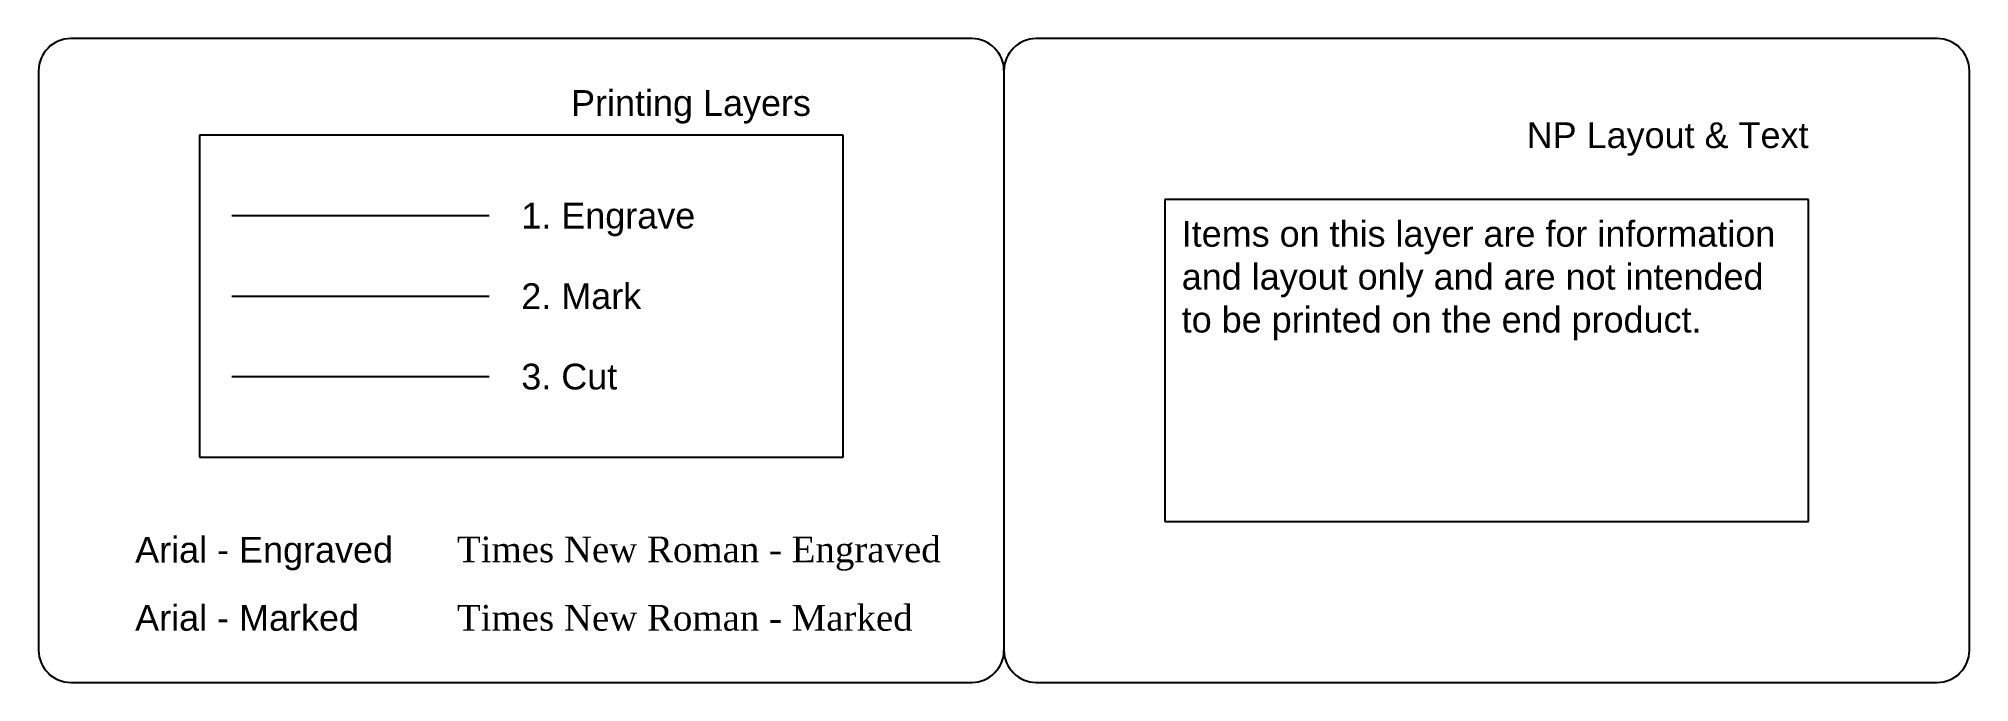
# Model space of a CAD drawing. Extents: x 0 to 60, y 0 to 20.
import ezdxf
from ezdxf.enums import TextEntityAlignment as Align

# ---------------------------------------------------------------- set-up
doc = ezdxf.new("R2010")
doc.units = 0
for name, color, linetype in [('1__ENGRAVE', 7, 'CONTINUOUS'), ('2__MARK', 5, 'CONTINUOUS'), ('3__CUT', 1, 'CONTINUOUS'), ('4__NP_LAYOUT___TEXT', 3, 'CONTINUOUS')]:
    doc.layers.add(name, color=color, linetype=linetype)
doc.styles.add('TEXTSTYLE15', font='')
doc.styles.add('TEXTSTYLE16', font='')
doc.styles.add('TEXTSTYLE17', font='')
doc.styles.add('TEXTSTYLE18', font='')
doc.styles.add('TEXTSTYLE19', font='')
doc.styles.add('TEXTSTYLE20', font='')
doc.styles.add('TEXTSTYLE21', font='')
doc.styles.add('TEXTSTYLE22', font='')
doc.styles.add('TEXTSTYLE23', font='')
doc.styles.add('TEXTSTYLE24', font='')
doc.styles.get('TEXTSTYLE15').set_extended_font_data('Arial')
doc.styles.get('TEXTSTYLE16').set_extended_font_data('Arial')
doc.styles.get('TEXTSTYLE17').set_extended_font_data('Arial')
doc.styles.get('TEXTSTYLE18').set_extended_font_data('Arial')
doc.styles.get('TEXTSTYLE19').set_extended_font_data('Arial')
doc.styles.get('TEXTSTYLE20').set_extended_font_data('Arial')
doc.styles.get('TEXTSTYLE21').set_extended_font_data('Times New Roman')
doc.styles.get('TEXTSTYLE22').set_extended_font_data('Times New Roman')
doc.styles.get('TEXTSTYLE23').set_extended_font_data('Arial')
doc.styles.get('TEXTSTYLE24').set_extended_font_data('Arial')

msp = doc.modelspace()

# ---------------------------------------------------------------- linework, layer by layer
at = {"layer": '1__ENGRAVE'}
for p, q in [((25, 17), (5, 17)), ((5, 17), (5, 7)), ((25, 7), (25, 17)), ((6, 14.5), (14, 14.5)), ((5, 7), (25, 7))]:
    msp.add_line(p, q, dxfattribs=at)
at = {"layer": '2__MARK'}
for p, q in [((30, 19), (30, 1)), ((6, 12), (14, 12))]:
    msp.add_line(p, q, dxfattribs=at)
at = {"layer": '3__CUT'}
for p, q in [((29, 20), (1, 20)), ((59, 20), (31, 20)), ((0, 19), (0, 1)), ((60, 1), (60, 19)), ((6, 9.5), (14, 9.5)), ((1, 0), (29, 0)), ((31, 0), (59, 0))]:
    msp.add_line(p, q, dxfattribs=at)
for centre, start, end in [((1, 19), 90, 180), ((29, 19), 0, 90), ((31, 19), 90, 180), ((59, 19), 0, 90), ((1, 1), 180, 270), ((29, 1), 270, 0), ((31, 1), 180, 270), ((59, 1), 270, 0)]:
    msp.add_arc(centre, 1, start, end, dxfattribs=at)
at = {"layer": '4__NP_LAYOUT___TEXT'}
for p, q in [((55, 15), (35, 15)), ((35, 15), (35, 5)), ((55, 5), (55, 15)), ((35, 5), (55, 5))]:
    msp.add_line(p, q, dxfattribs=at)

# ---------------------------------------------------------------- texts
at = {"layer": '1__ENGRAVE'}
for s, style, p in [('1. Engrave', 'TEXTSTYLE17', (15, 14.5)), ('2. Mark', 'TEXTSTYLE18', (15, 12)), ('3. Cut', 'TEXTSTYLE19', (15, 9.5))]:
    msp.add_text(s, height=0.8, dxfattribs=dict(at, style=style)).set_placement(p, align=Align.MIDDLE_LEFT)
at = {"layer": '1__ENGRAVE', "char_height": 0.8, "attachment_point": 4}
for s, insert, style in [('Arial - Engraved', (3, 4), 'TEXTSTYLE23'), ('Times New Roman - Engraved', (13, 4), 'TEXTSTYLE21')]:
    msp.add_mtext(s, dxfattribs=dict(at, insert=insert, style=style))
at = {"layer": '2__MARK', "style": 'TEXTSTYLE15'}
msp.add_text('Printing Layers', height=0.8, dxfattribs=at).set_placement((24, 18), align=Align.MIDDLE_RIGHT)
at = {"layer": '2__MARK', "char_height": 0.8, "attachment_point": 4}
for s, insert, style in [('Arial - Marked', (3, 2), 'TEXTSTYLE24'), ('Times New Roman - Marked', (13, 2), 'TEXTSTYLE22')]:
    msp.add_mtext(s, dxfattribs=dict(at, insert=insert, style=style))
at = {"layer": '4__NP_LAYOUT___TEXT', "style": 'TEXTSTYLE16'}
msp.add_text('NP Layout & Text', height=0.8, dxfattribs=at).set_placement((55, 17), align=Align.MIDDLE_RIGHT)
at = {"layer": '4__NP_LAYOUT___TEXT', "insert": (35.523, 12.482), "char_height": 0.8, "attachment_point": 4, "style": 'TEXTSTYLE20'}
msp.add_mtext('Items on this layer are for information\\Pand layout only and are not intended\\Pto be printed on the end product.', dxfattribs=at)

doc.saveas('drawing.dxf')
